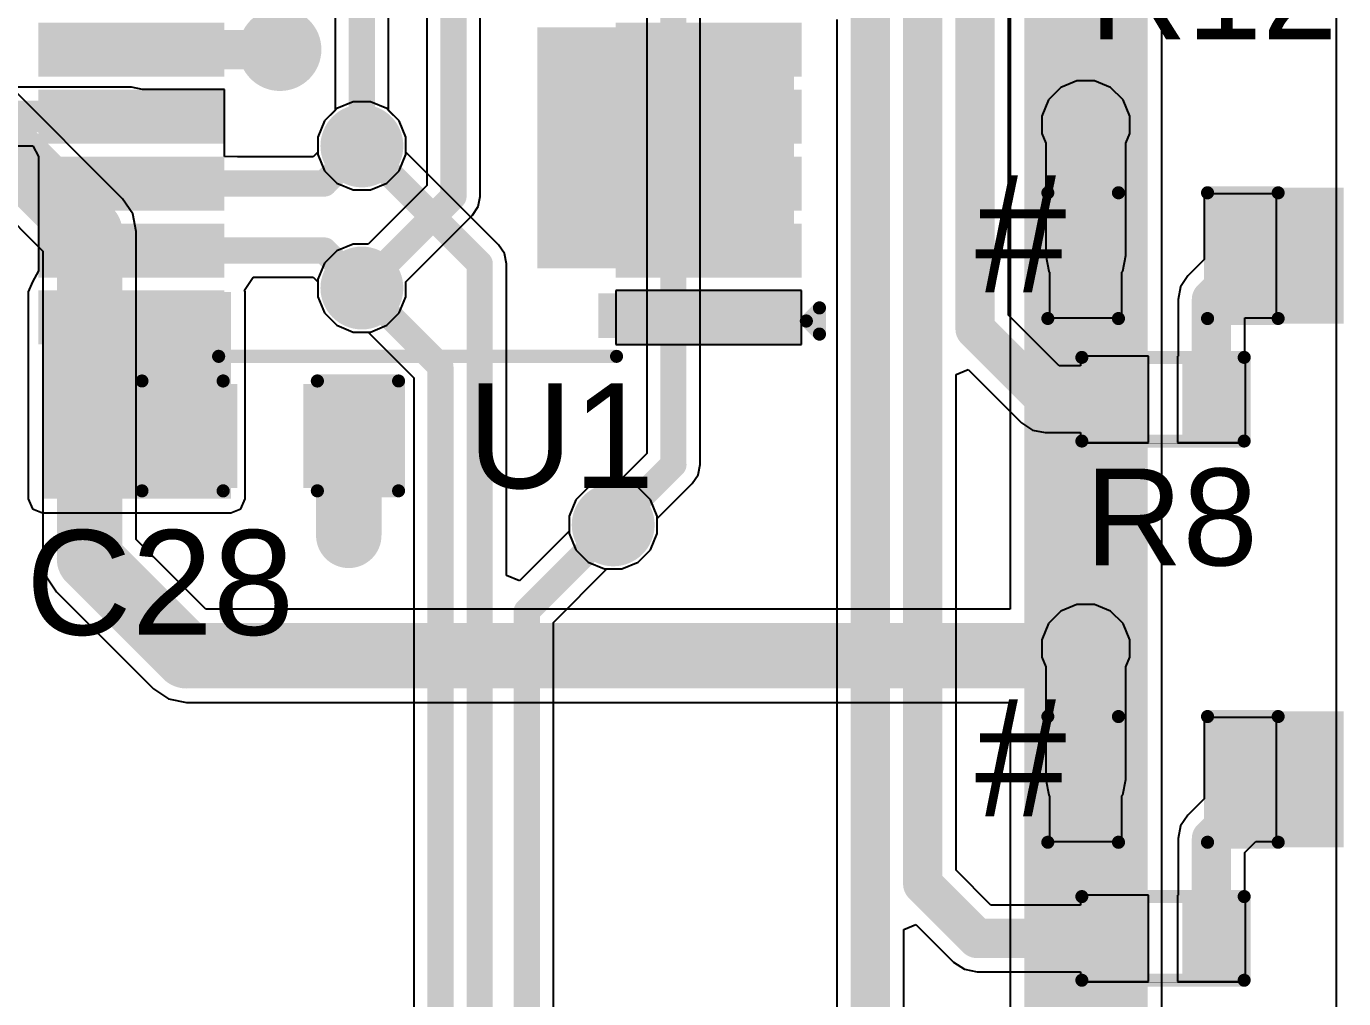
# Model space of a CAD drawing. Header units: millimetres. Extents: x -4.8 to 36.7, y -5.2 to 57.6.
# Drawn here: x 23.26 to 36.04, y 16.54 to 25.97 of the extents above; entities that cross this region are included whole.
import ezdxf

# ---------------------------------------------------------------- set-up
doc = ezdxf.new("R2010")
doc.units = ezdxf.units.MM
for name, color, linetype in [('BottomLayer', 5, 'Continuous'), ('BottomSolder', 6, 'Continuous'), ('TopLayer', 1, 'Continuous'), ('TopOverlay', 2, 'Continuous'), ('TopPaste', 8, 'Continuous'), ('TopSolder', 216, 'Continuous'), ('ViaHoleLayer', 16, 'Continuous')]:
    doc.layers.add(name, color=color, linetype=linetype)
doc.styles.add('Arial', font='', dxfattribs={"height": 0.2})
doc.styles.get('Arial').set_extended_font_data('Arial')

# ---------------------------------------------------------------- blocks, each defined once
blk = doc.blocks.new('TSSOP_20_5')
at = {"layer": 'TopLayer'}
for points in [[(-2, 3.085), (-2, 2.765), (-3.6, 2.765), (-3.6, 3.085)], [(3.6, 3.085), (3.6, 2.765), (2, 2.765), (2, 3.085)], [(-2, 2.435), (-2, 2.115), (-3.6, 2.115), (-3.6, 2.435)], [(3.6, 2.435), (3.6, 2.115), (2, 2.115), (2, 2.435)], [(-2, 1.785), (-2, 1.465), (-3.6, 1.465), (-3.6, 1.785)], [(3.6, 1.785), (3.6, 1.465), (2, 1.465), (2, 1.785)], [(-2, 1.135), (-2, 0.815), (-3.6, 0.815), (-3.6, 1.135)], [(3.6, 1.135), (3.6, 0.815), (2, 0.815), (2, 1.135)], [(-2, 0.485), (-2, 0.165), (-3.6, 0.165), (-3.6, 0.485)], [(3.6, 0.485), (3.6, 0.165), (2, 0.165), (2, 0.485)], [(-2, -0.165), (-2, -0.485), (-3.6, -0.485), (-3.6, -0.165)], [(3.6, -0.165), (3.6, -0.485), (2, -0.485), (2, -0.165)], [(-2, -0.815), (-2, -1.135), (-3.6, -1.135), (-3.6, -0.815)], [(3.6, -0.815), (3.6, -1.135), (2, -1.135), (2, -0.815)], [(-2, -1.465), (-2, -1.785), (-3.6, -1.785), (-3.6, -1.465)], [(3.6, -1.465), (3.6, -1.785), (2, -1.785), (2, -1.465)], [(-2, -2.115), (-2, -2.435), (-3.6, -2.435), (-3.6, -2.115)], [(3.6, -2.115), (3.6, -2.435), (2, -2.435), (2, -2.115)], [(-2, -2.765), (-2, -3.085), (-3.6, -3.085), (-3.6, -2.765)], [(3.6, -2.765), (3.6, -3.085), (2, -3.085), (2, -2.765)]]:
    blk.add_hatch(color=1, dxfattribs=at).paths.add_polyline_path(points)
at = {"layer": 'TopOverlay'}
blk.add_hatch(color=2, dxfattribs=at).paths.add_polyline_path([(-1.906, 2.692), (-1.729, 2.692), (-1.729, 3.124), (-1.906, 3.124)])
at = {"layer": 'TopPaste'}
for points in [[(-2, 3.085), (-2, 2.765), (-3.6, 2.765), (-3.6, 3.085)], [(3.6, 3.085), (3.6, 2.765), (2, 2.765), (2, 3.085)], [(-2, 2.435), (-2, 2.115), (-3.6, 2.115), (-3.6, 2.435)], [(3.6, 2.435), (3.6, 2.115), (2, 2.115), (2, 2.435)], [(-2, 1.785), (-2, 1.465), (-3.6, 1.465), (-3.6, 1.785)], [(3.6, 1.785), (3.6, 1.465), (2, 1.465), (2, 1.785)], [(-2, 1.135), (-2, 0.815), (-3.6, 0.815), (-3.6, 1.135)], [(3.6, 1.135), (3.6, 0.815), (2, 0.815), (2, 1.135)], [(-2, 0.485), (-2, 0.165), (-3.6, 0.165), (-3.6, 0.485)], [(3.6, 0.485), (3.6, 0.165), (2, 0.165), (2, 0.485)], [(-2, -0.165), (-2, -0.485), (-3.6, -0.485), (-3.6, -0.165)], [(3.6, -0.165), (3.6, -0.485), (2, -0.485), (2, -0.165)], [(-2, -0.815), (-2, -1.135), (-3.6, -1.135), (-3.6, -0.815)], [(3.6, -0.815), (3.6, -1.135), (2, -1.135), (2, -0.815)], [(-2, -1.465), (-2, -1.785), (-3.6, -1.785), (-3.6, -1.465)], [(3.6, -1.465), (3.6, -1.785), (2, -1.785), (2, -1.465)], [(-2, -2.115), (-2, -2.435), (-3.6, -2.435), (-3.6, -2.115)], [(3.6, -2.115), (3.6, -2.435), (2, -2.435), (2, -2.115)], [(-2, -2.765), (-2, -3.085), (-3.6, -3.085), (-3.6, -2.765)], [(3.6, -2.765), (3.6, -3.085), (2, -3.085), (2, -2.765)]]:
    blk.add_hatch(color=8, dxfattribs=at).paths.add_polyline_path(points)
at = {"layer": 'TopSolder'}
for points in [[(-1.898, 3.187), (-1.898, 2.663), (-3.702, 2.663), (-3.702, 3.187)], [(3.702, 3.187), (3.702, 2.663), (1.898, 2.663), (1.898, 3.187)], [(-1.898, 2.537), (-1.898, 2.013), (-3.702, 2.013), (-3.702, 2.537)], [(3.702, 2.537), (3.702, 2.013), (1.898, 2.013), (1.898, 2.537)], [(-1.898, 1.887), (-1.898, 1.363), (-3.702, 1.363), (-3.702, 1.887)], [(3.702, 1.887), (3.702, 1.363), (1.898, 1.363), (1.898, 1.887)], [(-1.898, 1.237), (-1.898, 0.713), (-3.702, 0.713), (-3.702, 1.237)], [(3.702, 1.237), (3.702, 0.713), (1.898, 0.713), (1.898, 1.237)], [(-1.898, 0.587), (-1.898, 0.063), (-3.702, 0.063), (-3.702, 0.587)], [(3.702, 0.587), (3.702, 0.063), (1.898, 0.063), (1.898, 0.587)], [(-1.898, -0.063), (-1.898, -0.587), (-3.702, -0.587), (-3.702, -0.063)], [(3.702, -0.063), (3.702, -0.587), (1.898, -0.587), (1.898, -0.063)], [(-1.898, -0.713), (-1.898, -1.237), (-3.702, -1.237), (-3.702, -0.713)], [(3.702, -0.713), (3.702, -1.237), (1.898, -1.237), (1.898, -0.713)], [(-1.898, -1.363), (-1.898, -1.887), (-3.702, -1.887), (-3.702, -1.363)], [(3.702, -1.363), (3.702, -1.887), (1.898, -1.887), (1.898, -1.363)], [(-1.898, -2.013), (-1.898, -2.537), (-3.702, -2.537), (-3.702, -2.013)], [(3.702, -2.013), (3.702, -2.537), (1.898, -2.537), (1.898, -2.013)], [(-1.898, -2.663), (-1.898, -3.187), (-3.702, -3.187), (-3.702, -2.663)], [(3.702, -2.663), (3.702, -3.187), (1.898, -3.187), (1.898, -2.663)]]:
    blk.add_hatch(color=216, dxfattribs=at).paths.add_polyline_path(points)
at = {"layer": 'TopOverlay', "const_width": 0.127}
for points in [[(1.954, 3.302), (-1.907, 3.302)], [(-3.748, 2.959), (-3.875, 3.086)], [(-3.875, 3.086), (-3.875, 2.832)], [(-3.748, 2.959), (-3.875, 2.832)], [(1.954, -3.302), (-1.907, -3.302)]]:
    blk.add_lwpolyline(points, dxfattribs=at)
at = {"layer": 'TopOverlay', "const_width": 0.0635}
for points in [[(-1.938, 3.302, 1), (-1.875, 3.302, 1)], [(1.922, 3.302, 1), (1.986, 3.302, 1)], [(-3.907, 3.086, 1), (-3.843, 3.086, 1)], [(-3.907, 3.086, 1), (-3.843, 3.086, 1)], [(-3.78, 2.959, 1), (-3.716, 2.959, 1)], [(-3.78, 2.959, 1), (-3.716, 2.959, 1)], [(-3.907, 2.832, 1), (-3.843, 2.832, 1)], [(-3.907, 2.832, 1), (-3.843, 2.832, 1)], [(-1.938, -3.302, 1), (-1.875, -3.302, 1)], [(1.922, -3.302, 1), (1.986, -3.302, 1)]]:
    blk.add_lwpolyline(points, format="xyb", close=True, dxfattribs=at)
blk = doc.blocks.new('C___0603_8')
at = {"layer": 'TopLayer'}
for points in [[(-0.381, 0.445), (-0.381, -0.445), (-1.143, -0.445), (-1.143, 0.445)], [(1.143, 0.445), (1.143, -0.445), (0.381, -0.445), (0.381, 0.445)]]:
    blk.add_hatch(color=1, dxfattribs=at).paths.add_polyline_path(points)
at = {"layer": 'TopPaste'}
for points in [[(-0.381, 0.445), (-0.381, -0.445), (-1.143, -0.445), (-1.143, 0.445)], [(1.143, 0.445), (1.143, -0.445), (0.381, -0.445), (0.381, 0.445)]]:
    blk.add_hatch(color=8, dxfattribs=at).paths.add_polyline_path(points)
at = {"layer": 'TopSolder'}
for points in [[(-0.321, 0.504), (-0.321, -0.504), (-1.203, -0.504), (-1.203, 0.504)], [(1.203, 0.504), (1.203, -0.504), (0.321, -0.504), (0.321, 0.504)]]:
    blk.add_hatch(color=216, dxfattribs=at).paths.add_polyline_path(points)
at = {"layer": 'TopOverlay', "const_width": 0.127}
for points in [[(-0.457, 0.533), (-1.245, 0.533)], [(-1.245, 0.533), (-1.245, -0.533)], [(1.245, 0.533), (0.457, 0.533)], [(1.245, 0.533), (1.245, -0.533)], [(-0.457, -0.533), (-1.245, -0.533)], [(1.245, -0.533), (0.457, -0.533)]]:
    blk.add_lwpolyline(points, dxfattribs=at)
at = {"layer": 'TopOverlay', "const_width": 0.0635}
for points in [[(-1.276, 0.533, 1), (-1.213, 0.533, 1)], [(-1.276, 0.533, 1), (-1.213, 0.533, 1)], [(-0.489, 0.533, 1), (-0.425, 0.533, 1)], [(0.425, 0.533, 1), (0.489, 0.533, 1)], [(1.213, 0.533, 1), (1.276, 0.533, 1)], [(1.213, 0.533, 1), (1.276, 0.533, 1)], [(-1.276, -0.533, 1), (-1.213, -0.533, 1)], [(-1.276, -0.533, 1), (-1.213, -0.533, 1)], [(-0.489, -0.533, 1), (-0.425, -0.533, 1)], [(0.425, -0.533, 1), (0.489, -0.533, 1)], [(1.213, -0.533, 1), (1.276, -0.533, 1)], [(1.213, -0.533, 1), (1.276, -0.533, 1)]]:
    blk.add_lwpolyline(points, format="xyb", close=True, dxfattribs=at)
blk = doc.blocks.new('R___0402_63')
at = {"layer": 'TopLayer'}
for points in [[(-0.699, -0.318), (-0.699, 0.318), (-0.241, 0.318), (-0.241, -0.318)], [(0.241, -0.318), (0.241, 0.318), (0.699, 0.318), (0.699, -0.318)]]:
    blk.add_hatch(color=1, dxfattribs=at).paths.add_polyline_path(points)
at = {"layer": 'TopPaste'}
for points in [[(-0.699, -0.318), (-0.699, 0.318), (-0.241, 0.318), (-0.241, -0.318)], [(0.241, -0.318), (0.241, 0.318), (0.699, 0.318), (0.699, -0.318)]]:
    blk.add_hatch(color=8, dxfattribs=at).paths.add_polyline_path(points)
at = {"layer": 'TopSolder'}
for points in [[(-0.754, -0.373), (-0.754, 0.373), (-0.186, 0.373), (-0.186, -0.373)], [(0.186, -0.373), (0.186, 0.373), (0.754, 0.373), (0.754, -0.373)]]:
    blk.add_hatch(color=216, dxfattribs=at).paths.add_polyline_path(points)
at = {"layer": 'TopOverlay'}
for points, const_width in [([(-0.787, 0.406), (0.787, 0.406)], 0.127), ([(-0.787, -0.406), (-0.787, 0.406)], 0.127), ([(0.787, -0.406), (0.787, 0.406)], 0.127), ([(-0.787, -0.406), (0.787, -0.406)], 0.127), ([(-0.813, -0.432), (0.813, -0.432)], 0.00323)]:
    blk.add_lwpolyline(points, dxfattribs=dict(at, const_width=const_width))
for points, const_width in [([(-0.819, 0.406, 1), (-0.756, 0.406, 1)], 0.0635), ([(-0.819, 0.406, 1), (-0.756, 0.406, 1)], 0.0635), ([(0.756, 0.406, 1), (0.819, 0.406, 1)], 0.0635), ([(0.756, 0.406, 1), (0.819, 0.406, 1)], 0.0635), ([(-0.819, -0.406, 1), (-0.756, -0.406, 1)], 0.0635), ([(-0.819, -0.406, 1), (-0.756, -0.406, 1)], 0.0635), ([(0.756, -0.406, 1), (0.819, -0.406, 1)], 0.0635), ([(0.756, -0.406, 1), (0.819, -0.406, 1)], 0.0635), ([(-0.814, -0.432, 1), (-0.812, -0.432, 1)], 0.00161), ([(0.812, -0.432, 1), (0.814, -0.432, 1)], 0.00161)]:
    blk.add_lwpolyline(points, format="xyb", close=True, dxfattribs=dict(at, const_width=const_width))
blk = doc.blocks.new('LED_0603_67')
at = {"layer": 'TopLayer'}
for points in [[(-1, 0.5), (-0.5, 0.5), (-0.5, -0.5), (-1, -0.5)], [(0.5, 0.5), (1, 0.5), (1, -0.5), (0.5, -0.5)]]:
    blk.add_hatch(color=1, dxfattribs=at).paths.add_polyline_path(points)
at = {"layer": 'TopOverlay'}
blk.add_hatch(color=2, dxfattribs=at).paths.add_polyline_path([(1.118, -0.66), (1.753, -0.66), (1.753, 0.66), (1.118, 0.66)])
at = {"layer": 'TopPaste'}
for points in [[(-1, 0.5), (-0.5, 0.5), (-0.5, -0.5), (-1, -0.5)], [(0.5, 0.5), (1, 0.5), (1, -0.5), (0.5, -0.5)]]:
    blk.add_hatch(color=8, dxfattribs=at).paths.add_polyline_path(points)
at = {"layer": 'TopSolder'}
for points in [[(-1.102, 0.602), (-0.398, 0.602), (-0.398, -0.602), (-1.102, -0.602)], [(0.398, 0.602), (1.102, 0.602), (1.102, -0.602), (0.398, -0.602)]]:
    blk.add_hatch(color=216, dxfattribs=at).paths.add_polyline_path(points)
at = {"layer": 'TopOverlay', "const_width": 0.127}
for points in [[(-1.118, -0.61), (-1.118, 0.61)], [(-1.118, 0.61), (-0.432, 0.61)], [(0.432, 0.61), (1.118, 0.61)], [(1.118, -0.61), (1.118, 0.61)], [(-1.118, -0.61), (-0.432, -0.61)], [(0.432, -0.61), (1.118, -0.61)]]:
    blk.add_lwpolyline(points, dxfattribs=at)
at = {"layer": 'TopOverlay', "const_width": 0.0635}
for points in [[(-1.149, 0.61, 1), (-1.086, 0.61, 1)], [(-1.149, 0.61, 1), (-1.086, 0.61, 1)], [(-0.464, 0.61, 1), (-0.4, 0.61, 1)], [(0.4, 0.61, 1), (0.464, 0.61, 1)], [(1.086, 0.61, 1), (1.149, 0.61, 1)], [(1.086, 0.61, 1), (1.149, 0.61, 1)], [(-1.149, -0.61, 1), (-1.086, -0.61, 1)], [(-1.149, -0.61, 1), (-1.086, -0.61, 1)], [(-0.464, -0.61, 1), (-0.4, -0.61, 1)], [(0.4, -0.61, 1), (0.464, -0.61, 1)], [(1.086, -0.61, 1), (1.149, -0.61, 1)], [(1.086, -0.61, 1), (1.149, -0.61, 1)]]:
    blk.add_lwpolyline(points, format="xyb", close=True, dxfattribs=at)
blk = doc.blocks.new('R___0402_70')
at = {"layer": 'TopLayer'}
for points in [[(-0.699, -0.318), (-0.699, 0.318), (-0.241, 0.318), (-0.241, -0.318)], [(0.241, -0.318), (0.241, 0.318), (0.699, 0.318), (0.699, -0.318)]]:
    blk.add_hatch(color=1, dxfattribs=at).paths.add_polyline_path(points)
at = {"layer": 'TopPaste'}
for points in [[(-0.699, -0.318), (-0.699, 0.318), (-0.241, 0.318), (-0.241, -0.318)], [(0.241, -0.318), (0.241, 0.318), (0.699, 0.318), (0.699, -0.318)]]:
    blk.add_hatch(color=8, dxfattribs=at).paths.add_polyline_path(points)
at = {"layer": 'TopSolder'}
for points in [[(-0.754, -0.373), (-0.754, 0.373), (-0.186, 0.373), (-0.186, -0.373)], [(0.186, -0.373), (0.186, 0.373), (0.754, 0.373), (0.754, -0.373)]]:
    blk.add_hatch(color=216, dxfattribs=at).paths.add_polyline_path(points)
at = {"layer": 'TopOverlay'}
for points, const_width in [([(-0.787, 0.406), (0.787, 0.406)], 0.127), ([(-0.787, -0.406), (-0.787, 0.406)], 0.127), ([(0.787, -0.406), (0.787, 0.406)], 0.127), ([(-0.787, -0.406), (0.787, -0.406)], 0.127), ([(-0.813, -0.432), (0.813, -0.432)], 0.00323)]:
    blk.add_lwpolyline(points, dxfattribs=dict(at, const_width=const_width))
for points, const_width in [([(-0.819, 0.406, 1), (-0.756, 0.406, 1)], 0.0635), ([(-0.819, 0.406, 1), (-0.756, 0.406, 1)], 0.0635), ([(0.756, 0.406, 1), (0.819, 0.406, 1)], 0.0635), ([(0.756, 0.406, 1), (0.819, 0.406, 1)], 0.0635), ([(-0.819, -0.406, 1), (-0.756, -0.406, 1)], 0.0635), ([(-0.819, -0.406, 1), (-0.756, -0.406, 1)], 0.0635), ([(0.756, -0.406, 1), (0.819, -0.406, 1)], 0.0635), ([(0.756, -0.406, 1), (0.819, -0.406, 1)], 0.0635), ([(-0.814, -0.432, 1), (-0.812, -0.432, 1)], 0.00161), ([(0.812, -0.432, 1), (0.814, -0.432, 1)], 0.00161)]:
    blk.add_lwpolyline(points, format="xyb", close=True, dxfattribs=dict(at, const_width=const_width))
blk = doc.blocks.new('LED_0603_76')
at = {"layer": 'TopLayer'}
for points in [[(-1, 0.5), (-0.5, 0.5), (-0.5, -0.5), (-1, -0.5)], [(0.5, 0.5), (1, 0.5), (1, -0.5), (0.5, -0.5)]]:
    blk.add_hatch(color=1, dxfattribs=at).paths.add_polyline_path(points)
at = {"layer": 'TopOverlay'}
blk.add_hatch(color=2, dxfattribs=at).paths.add_polyline_path([(1.118, -0.66), (1.753, -0.66), (1.753, 0.66), (1.118, 0.66)])
at = {"layer": 'TopPaste'}
for points in [[(-1, 0.5), (-0.5, 0.5), (-0.5, -0.5), (-1, -0.5)], [(0.5, 0.5), (1, 0.5), (1, -0.5), (0.5, -0.5)]]:
    blk.add_hatch(color=8, dxfattribs=at).paths.add_polyline_path(points)
at = {"layer": 'TopSolder'}
for points in [[(-1.102, 0.602), (-0.398, 0.602), (-0.398, -0.602), (-1.102, -0.602)], [(0.398, 0.602), (1.102, 0.602), (1.102, -0.602), (0.398, -0.602)]]:
    blk.add_hatch(color=216, dxfattribs=at).paths.add_polyline_path(points)
at = {"layer": 'TopOverlay', "const_width": 0.127}
for points in [[(-1.118, -0.61), (-1.118, 0.61)], [(-1.118, 0.61), (-0.432, 0.61)], [(0.432, 0.61), (1.118, 0.61)], [(1.118, -0.61), (1.118, 0.61)], [(-1.118, -0.61), (-0.432, -0.61)], [(0.432, -0.61), (1.118, -0.61)]]:
    blk.add_lwpolyline(points, dxfattribs=at)
at = {"layer": 'TopOverlay', "const_width": 0.0635}
for points in [[(-1.149, 0.61, 1), (-1.086, 0.61, 1)], [(-1.149, 0.61, 1), (-1.086, 0.61, 1)], [(-0.464, 0.61, 1), (-0.4, 0.61, 1)], [(0.4, 0.61, 1), (0.464, 0.61, 1)], [(1.086, 0.61, 1), (1.149, 0.61, 1)], [(1.086, 0.61, 1), (1.149, 0.61, 1)], [(-1.149, -0.61, 1), (-1.086, -0.61, 1)], [(-1.149, -0.61, 1), (-1.086, -0.61, 1)], [(-0.464, -0.61, 1), (-0.4, -0.61, 1)], [(0.4, -0.61, 1), (0.464, -0.61, 1)], [(1.086, -0.61, 1), (1.149, -0.61, 1)], [(1.086, -0.61, 1), (1.149, -0.61, 1)]]:
    blk.add_lwpolyline(points, format="xyb", close=True, dxfattribs=at)

msp = doc.modelspace()

# ---------------------------------------------------------------- hatches: boundary and pattern name
at = {"layer": 'BottomLayer'}
msp.add_hatch(color=5, dxfattribs=at).paths.add_polyline_path([(34.14, 7.925), (34.14, 40.644), (32.944, 40.644), (32.944, 7.925)])
h = msp.add_hatch(color=5, dxfattribs=at)
edge = h.paths.add_edge_path()
edge.add_arc((25.723, 25.745), 0.3, 0, 360)
h = msp.add_hatch(color=5, dxfattribs=at)
edge = h.paths.add_edge_path()
edge.add_arc((28.6, 25.552), 0.3, 0, 360)
h = msp.add_hatch(color=5, dxfattribs=at)
edge = h.paths.add_edge_path()
edge.add_arc((33.54, 25.015), 0.3, 0, 360)
h = msp.add_hatch(color=5, dxfattribs=at)
edge = h.paths.add_edge_path()
edge.add_arc((26.518, 24.81), 0.3, 0, 360)
h = msp.add_hatch(color=5, dxfattribs=at)
edge = h.paths.add_edge_path()
edge.add_arc((28.6, 24.81), 0.3, 0, 360)
h = msp.add_hatch(color=5, dxfattribs=at)
edge = h.paths.add_edge_path()
edge.add_arc((28.6, 24.067), 0.3, 0, 360)
h = msp.add_hatch(color=5, dxfattribs=at)
edge = h.paths.add_edge_path()
edge.add_arc((26.518, 23.431), 0.3, 0, 360)
h = msp.add_hatch(color=5, dxfattribs=at)
edge = h.paths.add_edge_path()
edge.add_arc((23.876, 21.946), 0.3, 0, 360)
h = msp.add_hatch(color=5, dxfattribs=at)
edge = h.paths.add_edge_path()
edge.add_arc((28.956, 21.133), 0.3, 0, 360)
h = msp.add_hatch(color=5, dxfattribs=at)
edge = h.paths.add_edge_path()
edge.add_arc((26.391, 21.031), 0.3, 0, 360)
h = msp.add_hatch(color=5, dxfattribs=at)
edge = h.paths.add_edge_path()
edge.add_arc((33.54, 19.933), 0.3, 0, 360)
at = {"layer": 'BottomSolder'}
h = msp.add_hatch(color=6, dxfattribs=at)
edge = h.paths.add_edge_path()
edge.add_arc((25.723, 25.745), 0.402, 0, 360)
h = msp.add_hatch(color=6, dxfattribs=at)
edge = h.paths.add_edge_path()
edge.add_arc((26.518, 24.81), 0.402, 0, 360)
h = msp.add_hatch(color=6, dxfattribs=at)
edge = h.paths.add_edge_path()
edge.add_arc((26.518, 23.431), 0.402, 0, 360)
h = msp.add_hatch(color=6, dxfattribs=at)
edge = h.paths.add_edge_path()
edge.add_arc((28.956, 21.133), 0.402, 0, 360)
at = {"layer": 'TopLayer'}
h = msp.add_hatch(color=1, dxfattribs=at)
edge = h.paths.add_edge_path()
edge.add_arc((25.723, 25.745), 0.3, 0, 360)
for points in [[(28.219, 23.622), (30.709, 23.622), (30.709, 25.959), (28.219, 25.959)], [(23.419, 21.387), (25.248, 21.387), (25.248, 23.393), (23.419, 23.393)]]:
    msp.add_hatch(color=1, dxfattribs=at).paths.add_polyline_path(points)
h = msp.add_hatch(color=1, dxfattribs=at)
edge = h.paths.add_edge_path()
edge.add_arc((28.6, 25.552), 0.3, 0, 360)
h = msp.add_hatch(color=1, dxfattribs=at)
edge = h.paths.add_edge_path()
edge.add_arc((33.54, 25.015), 0.3, 0, 360)
h = msp.add_hatch(color=1, dxfattribs=at)
edge = h.paths.add_edge_path()
edge.add_arc((26.518, 24.81), 0.3, 0, 360)
h = msp.add_hatch(color=1, dxfattribs=at)
edge = h.paths.add_edge_path()
edge.add_arc((28.6, 24.81), 0.3, 0, 360)
h = msp.add_hatch(color=1, dxfattribs=at)
edge = h.paths.add_edge_path()
edge.add_arc((28.6, 24.067), 0.3, 0, 360)
h = msp.add_hatch(color=1, dxfattribs=at)
edge = h.paths.add_edge_path()
edge.add_arc((26.518, 23.431), 0.3, 0, 360)
h = msp.add_hatch(color=1, dxfattribs=at)
edge = h.paths.add_edge_path()
edge.add_arc((23.876, 21.946), 0.3, 0, 360)
h = msp.add_hatch(color=1, dxfattribs=at)
edge = h.paths.add_edge_path()
edge.add_arc((28.956, 21.133), 0.3, 0, 360)
h = msp.add_hatch(color=1, dxfattribs=at)
edge = h.paths.add_edge_path()
edge.add_arc((26.391, 21.031), 0.3, 0, 360)
h = msp.add_hatch(color=1, dxfattribs=at)
edge = h.paths.add_edge_path()
edge.add_arc((33.54, 19.933), 0.3, 0, 360)
at = {"layer": 'TopSolder'}
h = msp.add_hatch(color=216, dxfattribs=at)
edge = h.paths.add_edge_path()
edge.add_arc((25.723, 25.745), 0.402, 0, 360)
h = msp.add_hatch(color=216, dxfattribs=at)
edge = h.paths.add_edge_path()
edge.add_arc((26.518, 24.81), 0.402, 0, 360)
h = msp.add_hatch(color=216, dxfattribs=at)
edge = h.paths.add_edge_path()
edge.add_arc((26.518, 23.431), 0.402, 0, 360)
h = msp.add_hatch(color=216, dxfattribs=at)
edge = h.paths.add_edge_path()
edge.add_arc((28.956, 21.133), 0.402, 0, 360)
at = {"layer": 'ViaHoleLayer'}
h = msp.add_hatch(color=16, dxfattribs=at)
edge = h.paths.add_edge_path()
edge.add_arc((25.723, 25.745), 0.15, 0, 360)
h = msp.add_hatch(color=16, dxfattribs=at)
edge = h.paths.add_edge_path()
edge.add_arc((28.6, 25.552), 0.15, 0, 360)
h = msp.add_hatch(color=16, dxfattribs=at)
edge = h.paths.add_edge_path()
edge.add_arc((33.54, 25.015), 0.15, 0, 360)
h = msp.add_hatch(color=16, dxfattribs=at)
edge = h.paths.add_edge_path()
edge.add_arc((26.518, 24.81), 0.15, 0, 360)
h = msp.add_hatch(color=16, dxfattribs=at)
edge = h.paths.add_edge_path()
edge.add_arc((28.6, 24.81), 0.15, 0, 360)
h = msp.add_hatch(color=16, dxfattribs=at)
edge = h.paths.add_edge_path()
edge.add_arc((28.6, 24.067), 0.15, 0, 360)
h = msp.add_hatch(color=16, dxfattribs=at)
edge = h.paths.add_edge_path()
edge.add_arc((26.518, 23.431), 0.15, 0, 360)
h = msp.add_hatch(color=16, dxfattribs=at)
edge = h.paths.add_edge_path()
edge.add_arc((23.876, 21.946), 0.15, 0, 360)
h = msp.add_hatch(color=16, dxfattribs=at)
edge = h.paths.add_edge_path()
edge.add_arc((28.956, 21.133), 0.15, 0, 360)
h = msp.add_hatch(color=16, dxfattribs=at)
edge = h.paths.add_edge_path()
edge.add_arc((26.391, 21.031), 0.15, 0, 360)
h = msp.add_hatch(color=16, dxfattribs=at)
edge = h.paths.add_edge_path()
edge.add_arc((33.54, 19.933), 0.15, 0, 360)

# ---------------------------------------------------------------- linework, layer by layer
at = {"layer": 'BottomLayer'}
for p, q in [((35.97, 43.053), (35.97, 9.18)), ((34.278, 7.925), (34.278, 40.644)), ((29.799, 21.717), (29.799, 34.823)), ((29.281, 34.716), (29.281, 21.824)), ((32.806, 34.573), (32.806, 20.316)), ((26.259, 31.354), (26.259, 25.155)), ((26.777, 25.155), (26.777, 31.354)), ((27.148, 31.354), (27.148, 24.427)), ((27.666, 24.32), (27.666, 31.354)), ((24.196, 24.298), (23.079, 25.416)), ((26.156, 25.052), (26.091, 24.895)), ((26.259, 25.155), (26.156, 25.052)), ((26.88, 25.052), (26.777, 25.155)), ((26.945, 24.895), (26.88, 25.052)), ((26.091, 24.895), (26.091, 24.725)), ((26.945, 24.725), (26.945, 24.895)), ((26.091, 24.725), (26.156, 24.568)), ((26.88, 24.568), (26.945, 24.725)), ((22.571, 24.642), (23.423, 23.79)), ((26.156, 24.568), (26.276, 24.448)), ((26.759, 24.448), (26.88, 24.568)), ((26.276, 24.448), (26.433, 24.383)), ((27.148, 24.427), (26.578, 23.858)), ((26.603, 24.383), (26.759, 24.448)), ((24.295, 24.151), (24.196, 24.298)), ((26.433, 24.383), (26.603, 24.383)), ((27.646, 24.221), (27.666, 24.32)), ((27.59, 24.137), (27.646, 24.221)), ((24.329, 23.978), (24.295, 24.151)), ((26.945, 23.491), (27.59, 24.137)), ((24.329, 21.946), (24.329, 23.978)), ((24.329, 23.978), (24.329, 23.978)), ((23.423, 23.79), (23.423, 21.946)), ((26.276, 23.793), (26.156, 23.673)), ((26.433, 23.858), (26.276, 23.793)), ((26.578, 23.858), (26.433, 23.858)), ((26.156, 23.673), (26.091, 23.516)), ((26.091, 23.516), (26.091, 23.346)), ((26.945, 23.346), (26.945, 23.491)), ((26.091, 23.346), (26.156, 23.189)), ((26.88, 23.189), (26.945, 23.346)), ((26.156, 23.189), (26.276, 23.069)), ((26.759, 23.069), (26.88, 23.189)), ((26.276, 23.069), (26.433, 23.004)), ((26.603, 23.004), (26.759, 23.069)), ((26.433, 23.004), (26.603, 23.004)), ((23.423, 21.946), (23.423, 20.803)), ((24.329, 20.99), (24.329, 21.946)), ((29.281, 21.824), (29.017, 21.56)), ((29.723, 21.534), (29.779, 21.618)), ((29.779, 21.618), (29.799, 21.717)), ((28.714, 21.495), (28.594, 21.375)), ((28.871, 21.56), (28.714, 21.495)), ((29.017, 21.56), (28.871, 21.56)), ((29.383, 21.194), (29.723, 21.534)), ((28.594, 21.375), (28.529, 21.218)), ((28.529, 21.218), (28.529, 21.048)), ((29.383, 21.048), (29.383, 21.194)), ((25.004, 20.316), (24.329, 20.99)), ((28.529, 21.048), (28.594, 20.891)), ((29.318, 20.891), (29.383, 21.048)), ((28.594, 20.891), (28.714, 20.771)), ((29.198, 20.771), (29.318, 20.891)), ((23.423, 20.803), (23.457, 20.629)), ((28.714, 20.771), (28.871, 20.706)), ((28.871, 20.706), (29.041, 20.706)), ((29.041, 20.706), (29.198, 20.771)), ((23.457, 20.629), (23.556, 20.482)), ((23.556, 20.482), (24.495, 19.542)), ((32.806, 20.316), (25.004, 20.316)), ((24.495, 19.542), (24.642, 19.444)), ((24.642, 19.444), (24.816, 19.41)), ((24.816, 19.41), (32.806, 19.41)), ((32.806, 19.41), (32.806, 8.617))]:
    msp.add_line(p, q, dxfattribs=at)
for points, const_width in [([(29.54, 21.717), (29.54, 34.823)], 0.254), ([(26.518, 24.81), (26.518, 31.699)], 0.254), ([(27.407, 24.32), (27.407, 31.699)], 0.254), ([(22.758, 25.095), (23.876, 23.978)], 0.635), ([(26.518, 23.431), (27.407, 24.32)], 0.254), ([(23.876, 21.946), (23.876, 23.978)], 0.635), ([(23.876, 20.803), (23.876, 21.946)], 0.635), ([(28.956, 21.133), (29.54, 21.717)], 0.254), ([(23.876, 20.803), (24.816, 19.863)], 0.635), ([(33.47, 19.863), (33.54, 19.933)], 0.635), ([(24.816, 19.863), (33.47, 19.863)], 0.635)]:
    msp.add_lwpolyline(points, dxfattribs=dict(at, const_width=const_width))
for points, const_width in [([(26.454, 24.81, 1), (26.581, 24.81, 1)], 0.127), ([(27.343, 24.32, 1), (27.47, 24.32, 1)], 0.127), ([(27.343, 24.32, 1), (27.47, 24.32, 1)], 0.127), ([(23.717, 23.978, 1), (24.035, 23.978, 1)], 0.318), ([(23.717, 23.978, 1), (24.035, 23.978, 1)], 0.318), ([(26.454, 23.431, 1), (26.581, 23.431, 1)], 0.127), ([(23.717, 21.946, 1), (24.035, 21.946, 1)], 0.318), ([(23.717, 21.946, 1), (24.035, 21.946, 1)], 0.318), ([(29.477, 21.717, 1), (29.604, 21.717, 1)], 0.127), ([(29.477, 21.717, 1), (29.604, 21.717, 1)], 0.127), ([(28.892, 21.133, 1), (29.02, 21.133, 1)], 0.127), ([(23.717, 20.803, 1), (24.035, 20.803, 1)], 0.318), ([(23.717, 20.803, 1), (24.035, 20.803, 1)], 0.318), ([(33.381, 19.933, 1), (33.699, 19.933, 1)], 0.318), ([(24.657, 19.863, 1), (24.975, 19.863, 1)], 0.318), ([(24.657, 19.863, 1), (24.975, 19.863, 1)], 0.318), ([(33.311, 19.863, 1), (33.629, 19.863, 1)], 0.318), ([(33.311, 19.863, 1), (33.629, 19.863, 1)], 0.318)]:
    msp.add_lwpolyline(points, format="xyb", close=True, dxfattribs=dict(at, const_width=const_width))
at = {"layer": 'TopLayer'}
for p, q in [((35.97, 43.053), (35.97, 9.18)), ((32.791, 23.166), (32.791, 27.02)), ((31.127, 26.038), (31.127, 13.152)), ((33.455, 25.442), (33.298, 25.377)), ((33.625, 25.442), (33.455, 25.442)), ((33.782, 25.377), (33.625, 25.442)), ((24.282, 25.38), (23.101, 25.38)), ((24.391, 25.358), (24.282, 25.38)), ((24.394, 25.357), (24.391, 25.358)), ((25.184, 25.357), (24.394, 25.357)), ((25.184, 24.834), (25.184, 25.357)), ((33.298, 25.377), (33.178, 25.257)), ((33.902, 25.257), (33.782, 25.377)), ((26.433, 25.237), (26.276, 25.172)), ((26.603, 25.237), (26.433, 25.237)), ((26.759, 25.172), (26.603, 25.237)), ((33.178, 25.257), (33.113, 25.1)), ((33.967, 25.1), (33.902, 25.257)), ((26.156, 25.052), (26.091, 24.895)), ((26.276, 25.172), (26.156, 25.052)), ((26.88, 25.052), (26.759, 25.172)), ((26.945, 24.895), (26.88, 25.052)), ((33.113, 25.1), (33.113, 24.93)), ((33.967, 24.93), (33.967, 25.1)), ((33.113, 24.93), (33.152, 24.837)), ((33.928, 24.837), (33.967, 24.93)), ((23.101, 24.81), (23.324, 24.81)), ((23.324, 24.81), (23.381, 24.707)), ((25.184, 24.707), (25.184, 24.834)), ((25.184, 24.834), (25.184, 24.834)), ((26.091, 24.895), (26.091, 24.749)), ((26.945, 24.749), (26.945, 24.895)), ((33.152, 24.837), (33.152, 23.745)), ((33.928, 23.745), (33.928, 24.837)), ((23.381, 24.707), (23.381, 24.683)), ((23.381, 24.683), (23.381, 24.184)), ((25.311, 24.704), (25.184, 24.707)), ((26.046, 24.704), (25.311, 24.704)), ((26.091, 24.749), (26.046, 24.704)), ((27.844, 23.85), (26.945, 24.749)), ((35.392, 24.346), (34.688, 24.346)), ((34.688, 24.346), (34.688, 23.707)), ((35.392, 23.143), (35.392, 24.346)), ((23.381, 24.184), (23.381, 24.184)), ((23.381, 24.184), (23.381, 24.057)), ((23.381, 24.057), (23.381, 24.057)), ((23.381, 24.057), (23.381, 23.597)), ((27.9, 23.766), (27.844, 23.85)), ((27.92, 23.667), (27.9, 23.766)), ((27.92, 20.642), (27.92, 23.667)), ((33.152, 23.745), (33.181, 23.596)), ((33.899, 23.596), (33.928, 23.745)), ((34.688, 23.707), (34.531, 23.549)), ((23.381, 23.597), (23.322, 23.491)), ((25.379, 23.409), (25.463, 23.536)), ((25.463, 23.536), (26.046, 23.536)), ((26.046, 23.536), (26.091, 23.491)), ((33.181, 23.596), (33.188, 23.585)), ((33.188, 23.585), (33.188, 23.143)), ((33.892, 23.585), (33.899, 23.596)), ((33.892, 23.143), (33.892, 23.585)), ((34.531, 23.549), (34.461, 23.444)), ((23.322, 23.491), (23.281, 23.393)), ((23.281, 23.393), (23.281, 21.387)), ((25.385, 23.393), (25.379, 23.409)), ((25.385, 21.387), (25.385, 23.393)), ((26.091, 23.491), (26.091, 23.346)), ((30.784, 23.407), (28.981, 23.407)), ((28.981, 23.407), (28.981, 22.884)), ((30.784, 22.884), (30.784, 23.407)), ((34.461, 23.444), (34.436, 23.32)), ((26.091, 23.346), (26.156, 23.189)), ((34.436, 23.32), (34.436, 22.771)), ((26.156, 23.189), (26.276, 23.069)), ((33.281, 22.676), (32.791, 23.166)), ((33.188, 23.143), (33.892, 23.143)), ((35.084, 22.771), (35.084, 23.143)), ((35.084, 23.143), (35.392, 23.143)), ((26.276, 23.069), (26.433, 23.004)), ((26.433, 23.004), (26.578, 23.004)), ((26.578, 23.004), (27.021, 22.561)), ((28.981, 22.884), (30.784, 22.884)), ((34.15, 22.771), (33.49, 22.771)), ((33.49, 22.771), (33.49, 22.676)), ((34.15, 21.933), (34.15, 22.771)), ((34.436, 22.771), (34.43, 22.771)), ((34.43, 22.771), (34.43, 21.933)), ((35.09, 22.771), (35.084, 22.771)), ((35.09, 21.933), (35.09, 22.771)), ((32.283, 22.593), (32.4, 22.641)), ((32.4, 22.641), (32.918, 22.123)), ((33.49, 22.676), (33.281, 22.676)), ((27.021, 22.561), (27.021, 1.096)), ((32.283, 17.781), (32.283, 22.593)), ((32.918, 22.123), (33.023, 22.053)), ((33.023, 22.053), (33.147, 22.028)), ((33.147, 22.028), (33.49, 22.028)), ((33.49, 22.028), (33.49, 21.933)), ((33.49, 21.933), (34.15, 21.933)), ((34.43, 21.933), (35.09, 21.933)), ((28.714, 21.495), (28.594, 21.375)), ((28.871, 21.56), (28.714, 21.495)), ((29.041, 21.56), (28.871, 21.56)), ((29.198, 21.495), (29.041, 21.56)), ((29.318, 21.375), (29.198, 21.495)), ((23.281, 21.387), (23.322, 21.29)), ((25.345, 21.29), (25.385, 21.387)), ((28.594, 21.375), (28.529, 21.218)), ((29.383, 21.218), (29.318, 21.375)), ((23.322, 21.29), (23.419, 21.249)), ((23.419, 21.249), (25.248, 21.249)), ((25.248, 21.249), (25.345, 21.29)), ((28.529, 21.218), (28.529, 21.072)), ((29.383, 21.048), (29.383, 21.218)), ((28.529, 21.072), (28.047, 20.59)), ((29.318, 20.891), (29.383, 21.048)), ((29.198, 20.771), (29.318, 20.891)), ((28.377, 20.187), (28.895, 20.706)), ((28.895, 20.706), (29.041, 20.706)), ((29.041, 20.706), (29.198, 20.771)), ((28.047, 20.59), (27.92, 20.642)), ((33.455, 20.36), (33.298, 20.295)), ((33.625, 20.36), (33.455, 20.36)), ((33.782, 20.295), (33.625, 20.36)), ((33.298, 20.295), (33.178, 20.175)), ((33.902, 20.175), (33.782, 20.295)), ((28.377, -1.194), (28.377, 20.187)), ((33.178, 20.175), (33.113, 20.018)), ((33.967, 20.018), (33.902, 20.175)), ((33.113, 20.018), (33.113, 19.848)), ((33.967, 19.848), (33.967, 20.018)), ((33.113, 19.848), (33.152, 19.755)), ((33.928, 19.755), (33.967, 19.848)), ((33.152, 19.755), (33.152, 18.663)), ((33.928, 18.663), (33.928, 19.755)), ((35.392, 19.264), (34.688, 19.264)), ((34.688, 19.264), (34.688, 18.474)), ((35.392, 18.061), (35.392, 19.264)), ((33.152, 18.663), (33.181, 18.514)), ((33.899, 18.514), (33.928, 18.663)), ((33.181, 18.514), (33.188, 18.503)), ((33.188, 18.503), (33.188, 18.061)), ((33.892, 18.503), (33.899, 18.514)), ((33.892, 18.061), (33.892, 18.503)), ((34.688, 18.474), (34.531, 18.317)), ((34.531, 18.317), (34.461, 18.212)), ((34.461, 18.212), (34.436, 18.088)), ((33.188, 18.061), (33.892, 18.061)), ((34.436, 18.088), (34.436, 17.539)), ((35.084, 17.954), (35.191, 18.061)), ((35.191, 18.061), (35.392, 18.061)), ((35.084, 17.539), (35.084, 17.954)), ((32.621, 17.443), (32.283, 17.781)), ((34.15, 17.539), (33.49, 17.539)), ((33.49, 17.539), (33.49, 17.443)), ((34.15, 16.701), (34.15, 17.539)), ((34.436, 17.539), (34.43, 17.539)), ((34.43, 17.539), (34.43, 16.701)), ((35.09, 17.539), (35.084, 17.539)), ((35.09, 16.701), (35.09, 17.539)), ((33.49, 17.443), (32.621, 17.443)), ((31.775, 17.208), (31.892, 17.256)), ((31.892, 17.256), (32.258, 16.891)), ((31.775, 13.286), (31.775, 17.208)), ((32.258, 16.891), (32.363, 16.821)), ((32.363, 16.821), (32.487, 16.796)), ((32.487, 16.796), (33.49, 16.796)), ((33.49, 16.796), (33.49, 16.701)), ((33.49, 16.701), (34.15, 16.701)), ((34.43, 16.701), (35.09, 16.701))]:
    msp.add_line(p, q, dxfattribs=at)
for points, const_width in [([(32.467, 23.032), (32.467, 27.02)], 0.381), ([(31.959, 17.647), (31.959, 26.537)], 0.381), ([(31.451, 13.152), (31.451, 26.172)], 0.381), ([(24.282, 25.745), (25.723, 25.745)], 0.381), ([(22.771, 25.095), (24.282, 25.095)], 0.305), ([(29.882, 25.083), (29.882, 25.095)], 0.305), ([(33.54, 23.745), (33.54, 25.015)], 0.508), ([(26.153, 24.445), (26.518, 24.81)], 0.254), ([(26.518, 24.81), (27.661, 23.667)], 0.254), ([(24.282, 24.445), (26.153, 24.445)], 0.254), ([(35.04, 23.601), (35.04, 23.851)], 0.381), ([(24.282, 23.795), (26.153, 23.795)], 0.254), ([(26.153, 23.795), (26.518, 23.431)], 0.254), ([(27.661, 0.787), (27.661, 23.667)], 0.254), ([(34.76, 23.32), (35.04, 23.601)], 0.381), ([(26.518, 23.431), (27.28, 22.669)], 0.254), ([(34.76, 22.352), (34.76, 23.32)], 0.381), ([(32.467, 23.032), (33.147, 22.352)], 0.381), ([(27.28, 0.989), (27.28, 22.669)], 0.254), ([(33.147, 22.352), (33.82, 22.352)], 0.381), ([(26.391, 21.996), (26.441, 21.946)], 0.635), ([(26.391, 21.031), (26.391, 21.92)], 0.635), ([(28.118, 20.295), (28.956, 21.133)], 0.254), ([(28.118, -1.194), (28.118, 20.295)], 0.254), ([(33.54, 18.663), (33.54, 19.933)], 0.508), ([(35.04, 18.368), (35.04, 18.618)], 0.381), ([(34.76, 18.088), (35.04, 18.368)], 0.381), ([(34.76, 17.12), (34.76, 18.088)], 0.381), ([(31.959, 17.647), (32.487, 17.12)], 0.381), ([(32.487, 17.12), (33.82, 17.12)], 0.381)]:
    msp.add_lwpolyline(points, dxfattribs=dict(at, const_width=const_width))
for points, const_width in [([(24.187, 25.745, 1), (24.378, 25.745, 1)], 0.191), ([(25.628, 25.745, 1), (25.818, 25.745, 1)], 0.191), ([(24.206, 25.095, 1), (24.359, 25.095, 1)], 0.152), ([(29.806, 25.095, 1), (29.959, 25.095, 1)], 0.152), ([(29.806, 25.083, 1), (29.959, 25.083, 1)], 0.152), ([(33.413, 25.015, 1), (33.667, 25.015, 1)], 0.254), ([(26.454, 24.81, 1), (26.581, 24.81, 1)], 0.127), ([(26.454, 24.81, 1), (26.581, 24.81, 1)], 0.127), ([(24.219, 24.445, 1), (24.346, 24.445, 1)], 0.127), ([(26.09, 24.445, 1), (26.217, 24.445, 1)], 0.127), ([(26.09, 24.445, 1), (26.217, 24.445, 1)], 0.127), ([(34.945, 23.851, 1), (35.135, 23.851, 1)], 0.191), ([(24.219, 23.795, 1), (24.346, 23.795, 1)], 0.127), ([(26.09, 23.795, 1), (26.217, 23.795, 1)], 0.127), ([(26.09, 23.795, 1), (26.217, 23.795, 1)], 0.127), ([(33.413, 23.745, 1), (33.667, 23.745, 1)], 0.254), ([(27.597, 23.667, 1), (27.724, 23.667, 1)], 0.127), ([(27.597, 23.667, 1), (27.724, 23.667, 1)], 0.127), ([(34.945, 23.601, 1), (35.135, 23.601, 1)], 0.191), ([(34.945, 23.601, 1), (35.135, 23.601, 1)], 0.191), ([(26.454, 23.431, 1), (26.581, 23.431, 1)], 0.127), ([(26.454, 23.431, 1), (26.581, 23.431, 1)], 0.127), ([(34.665, 23.32, 1), (34.855, 23.32, 1)], 0.191), ([(34.665, 23.32, 1), (34.855, 23.32, 1)], 0.191), ([(32.372, 23.032, 1), (32.562, 23.032, 1)], 0.191), ([(32.372, 23.032, 1), (32.562, 23.032, 1)], 0.191), ([(27.216, 22.669, 1), (27.343, 22.669, 1)], 0.127), ([(27.216, 22.669, 1), (27.343, 22.669, 1)], 0.127), ([(33.052, 22.352, 1), (33.242, 22.352, 1)], 0.191), ([(33.052, 22.352, 1), (33.242, 22.352, 1)], 0.191), ([(33.725, 22.352, 1), (33.915, 22.352, 1)], 0.191), ([(34.665, 22.352, 1), (34.855, 22.352, 1)], 0.191), ([(26.232, 21.996, 1), (26.549, 21.996, 1)], 0.318), ([(26.232, 21.92, 1), (26.549, 21.92, 1)], 0.318), ([(26.283, 21.946, 1), (26.6, 21.946, 1)], 0.318), ([(26.232, 21.031, 1), (26.549, 21.031, 1)], 0.318), ([(28.892, 21.133, 1), (29.02, 21.133, 1)], 0.127), ([(28.054, 20.295, 1), (28.181, 20.295, 1)], 0.127), ([(28.054, 20.295, 1), (28.181, 20.295, 1)], 0.127), ([(33.413, 19.933, 1), (33.667, 19.933, 1)], 0.254), ([(33.413, 18.663, 1), (33.667, 18.663, 1)], 0.254), ([(34.945, 18.618, 1), (35.135, 18.618, 1)], 0.191), ([(34.945, 18.368, 1), (35.135, 18.368, 1)], 0.191), ([(34.945, 18.368, 1), (35.135, 18.368, 1)], 0.191), ([(34.665, 18.088, 1), (34.855, 18.088, 1)], 0.191), ([(34.665, 18.088, 1), (34.855, 18.088, 1)], 0.191), ([(31.864, 17.647, 1), (32.054, 17.647, 1)], 0.191), ([(31.864, 17.647, 1), (32.054, 17.647, 1)], 0.191), ([(32.391, 17.12, 1), (32.582, 17.12, 1)], 0.191), ([(32.391, 17.12, 1), (32.582, 17.12, 1)], 0.191), ([(33.725, 17.12, 1), (33.915, 17.12, 1)], 0.191), ([(34.665, 17.12, 1), (34.855, 17.12, 1)], 0.191)]:
    msp.add_lwpolyline(points, format="xyb", close=True, dxfattribs=dict(at, const_width=const_width))

# ---------------------------------------------------------------- block references
at = {"rotation": 180}
for name, p in [('TSSOP_20_5', (27.082, 26.07)), ('C___0603_8', (25.629, 21.996))]:
    msp.add_blockref(name, p, dxfattribs=at)
for name, p in [('LED_0603_67', (34.29, 23.745)), ('R___0402_63', (34.29, 22.352)), ('LED_0603_76', (34.29, 18.663)), ('R___0402_70', (34.29, 17.12))]:
    msp.add_blockref(name, p)

# ---------------------------------------------------------------- texts
at = {"layer": 'TopOverlay', "style": 'Arial'}
for s, height, p in [('R12', 0.9398, (33.573, 25.845)), ('#', 1.143, (32.467, 23.388)), ('U1', 1.016, (27.542, 21.489)), ('R8', 0.9398, (33.532, 20.739)), ('C28', 1.016, (23.258, 20.066)), ('#', 1.143, (32.467, 18.305))]:
    msp.add_text(s, height=height, dxfattribs=at).set_placement(p)

doc.saveas('drawing.dxf')
